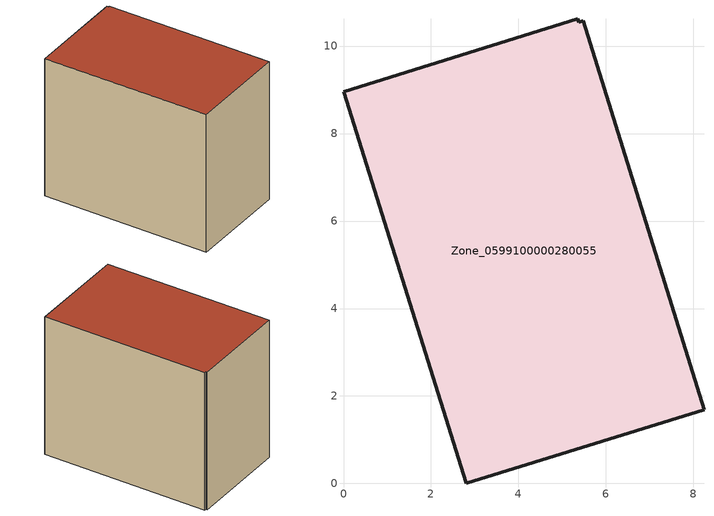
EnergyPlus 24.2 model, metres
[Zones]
Zone_0599100000280055
 floor ground (C_G): 5.48,10.58 8.24,1.69 2.81,0 0,8.96 5.35,10.63 5.38,10.54 z0
 wall outside (C_F): 2.81,0 8.24,1.69 5.48,10.58 5.38,10.54 5.35,10.63 0,8.96 2.81,0 z0:7.99
 roof outside (C_R): 8.24,1.69 5.48,10.58 5.38,10.54 5.35,10.63 0,8.96 2.81,0 z7.99
[BUILDING]
Pand.0599100000280055: North Axis=0; Terrain=City; Loads Convergence Tolerance Value=0.04; Temperature Convergence Tolerance Value=0.4; Solar Distribution=FullExterior; Maximum Number of Warmup Days=25; Minimum Number of Warmup Days=1
[Site:Location]
Rotterdam.The.Hague.AP_ZH_NLD Design_Conditions: Latitude=51.96; Longitude=4.45; Time Zone=1; Elevation=-4.5
[SITE:GROUNDTEMPERATURE:BUILDINGSURFACE]
18, 18, 18, 18, 18, 18, 18, 18, 18, 18, 18, 18
[MATERIAL] Thermal Absorptance=0.9; Solar Absorptance=0.7; Visible Absorptance=0.7
Name | Roughness | Thickness | Conductivity | Density | Specific Heat
G.TI.1975-1991 | MediumSmooth | 0.15 | 0.288461 | 540 | 1210
F.TI.1975-1991 | Rough | 0.3 | 0.230769 | 1920 | 840
R.TI.1975-1991 | MediumRough | 0.2 | 0.153846 | 1500 | 1000
[CONSTRUCTION]
C_G: G.TI.1975-1991
C_F: F.TI.1975-1991
C_R: R.TI.1975-1991
[ZONE]
Zone_0599100000280055: Type=1; Multiplier=1; Ceiling Height=Autocalculate; Volume=Autocalculate; Floor Area=autocalculate; Part of Total Floor Area=Yes
[ZONEINFILTRATION:DESIGNFLOWRATE]
Infil_Zone_0599100000280055: Zone or ZoneList or Space or SpaceList=Zone_0599100000280055; Schedule=AlwaysOn; Design Flow Rate Calculation Method=Flow/Area; Flow Rate per Floor Area=0.003; Constant Term Coefficient=1; Temperature Term Coefficient=0; Velocity Term Coefficient=0; Velocity Squared Term Coefficient=0
[HVACTEMPLATE:ZONE:IDEALLOADSAIRSYSTEM]
Zone_0599100000280055: Maximum Heating Supply Air Temperature=50; Minimum Cooling Supply Air Temperature=13; Maximum Heating Supply Air Humidity Ratio=0.0156; Minimum Cooling Supply Air Humidity Ratio=0.0077; Heating Limit=NoLimit; Cooling Limit=NoLimit; Dehumidification Control Type=ConstantSensibleHeatRatio; Cooling Sensible Heat Ratio=0.7; Dehumidification Setpoint=60; Humidification Control Type=None; Humidification Setpoint=30; Outdoor Air Method=None; Outdoor Air Flow Rate per Person=0.00944; Outdoor Air Flow Rate per Zone Floor Area=0; Outdoor Air Flow Rate per Zone=0; Demand Controlled Ventilation Type=None; Outdoor Air Economizer Type=NoEconomizer; Heat Recovery Type=None; Sensible Heat Recovery Effectiveness=0.7; Latent Heat Recovery Effectiveness=0.65
[ZONECONTROL:THERMOSTAT]
ThermostatControl_Zone_0599100000280055: Zone or ZoneList=Zone_0599100000280055; Control Type Schedule=DualSetpointControlType; Control 1=Thermostat_Zone_0599100000280055; Temperature Difference Between Cutout And Setpoint=0
[THERMOSTATSETPOINT:DUALSETPOINT]
Thermostat_Zone_0599100000280055: Heating Setpoint Temperature Schedule=HeatingSetpoint_Zone_0599100000280055; Cooling Setpoint Temperature Schedule=CoolingSetpoint_Zone_0599100000280055
[SCHEDULE:COMPACT]
HeatingSetpoint_Zone_0599100000280055: Through: 12/31, For: AllDays, Until: 24:00, 21
CoolingSetpoint_Zone_0599100000280055: Through: 12/31, For: AllDays, Until: 24:00, 24
DualSetpointControlType: Through: 12/31, For: AllDays, Until: 24:00, 4
AlwaysOn: Through: 12/31, For: AllDays, Until: 24:00, 1
